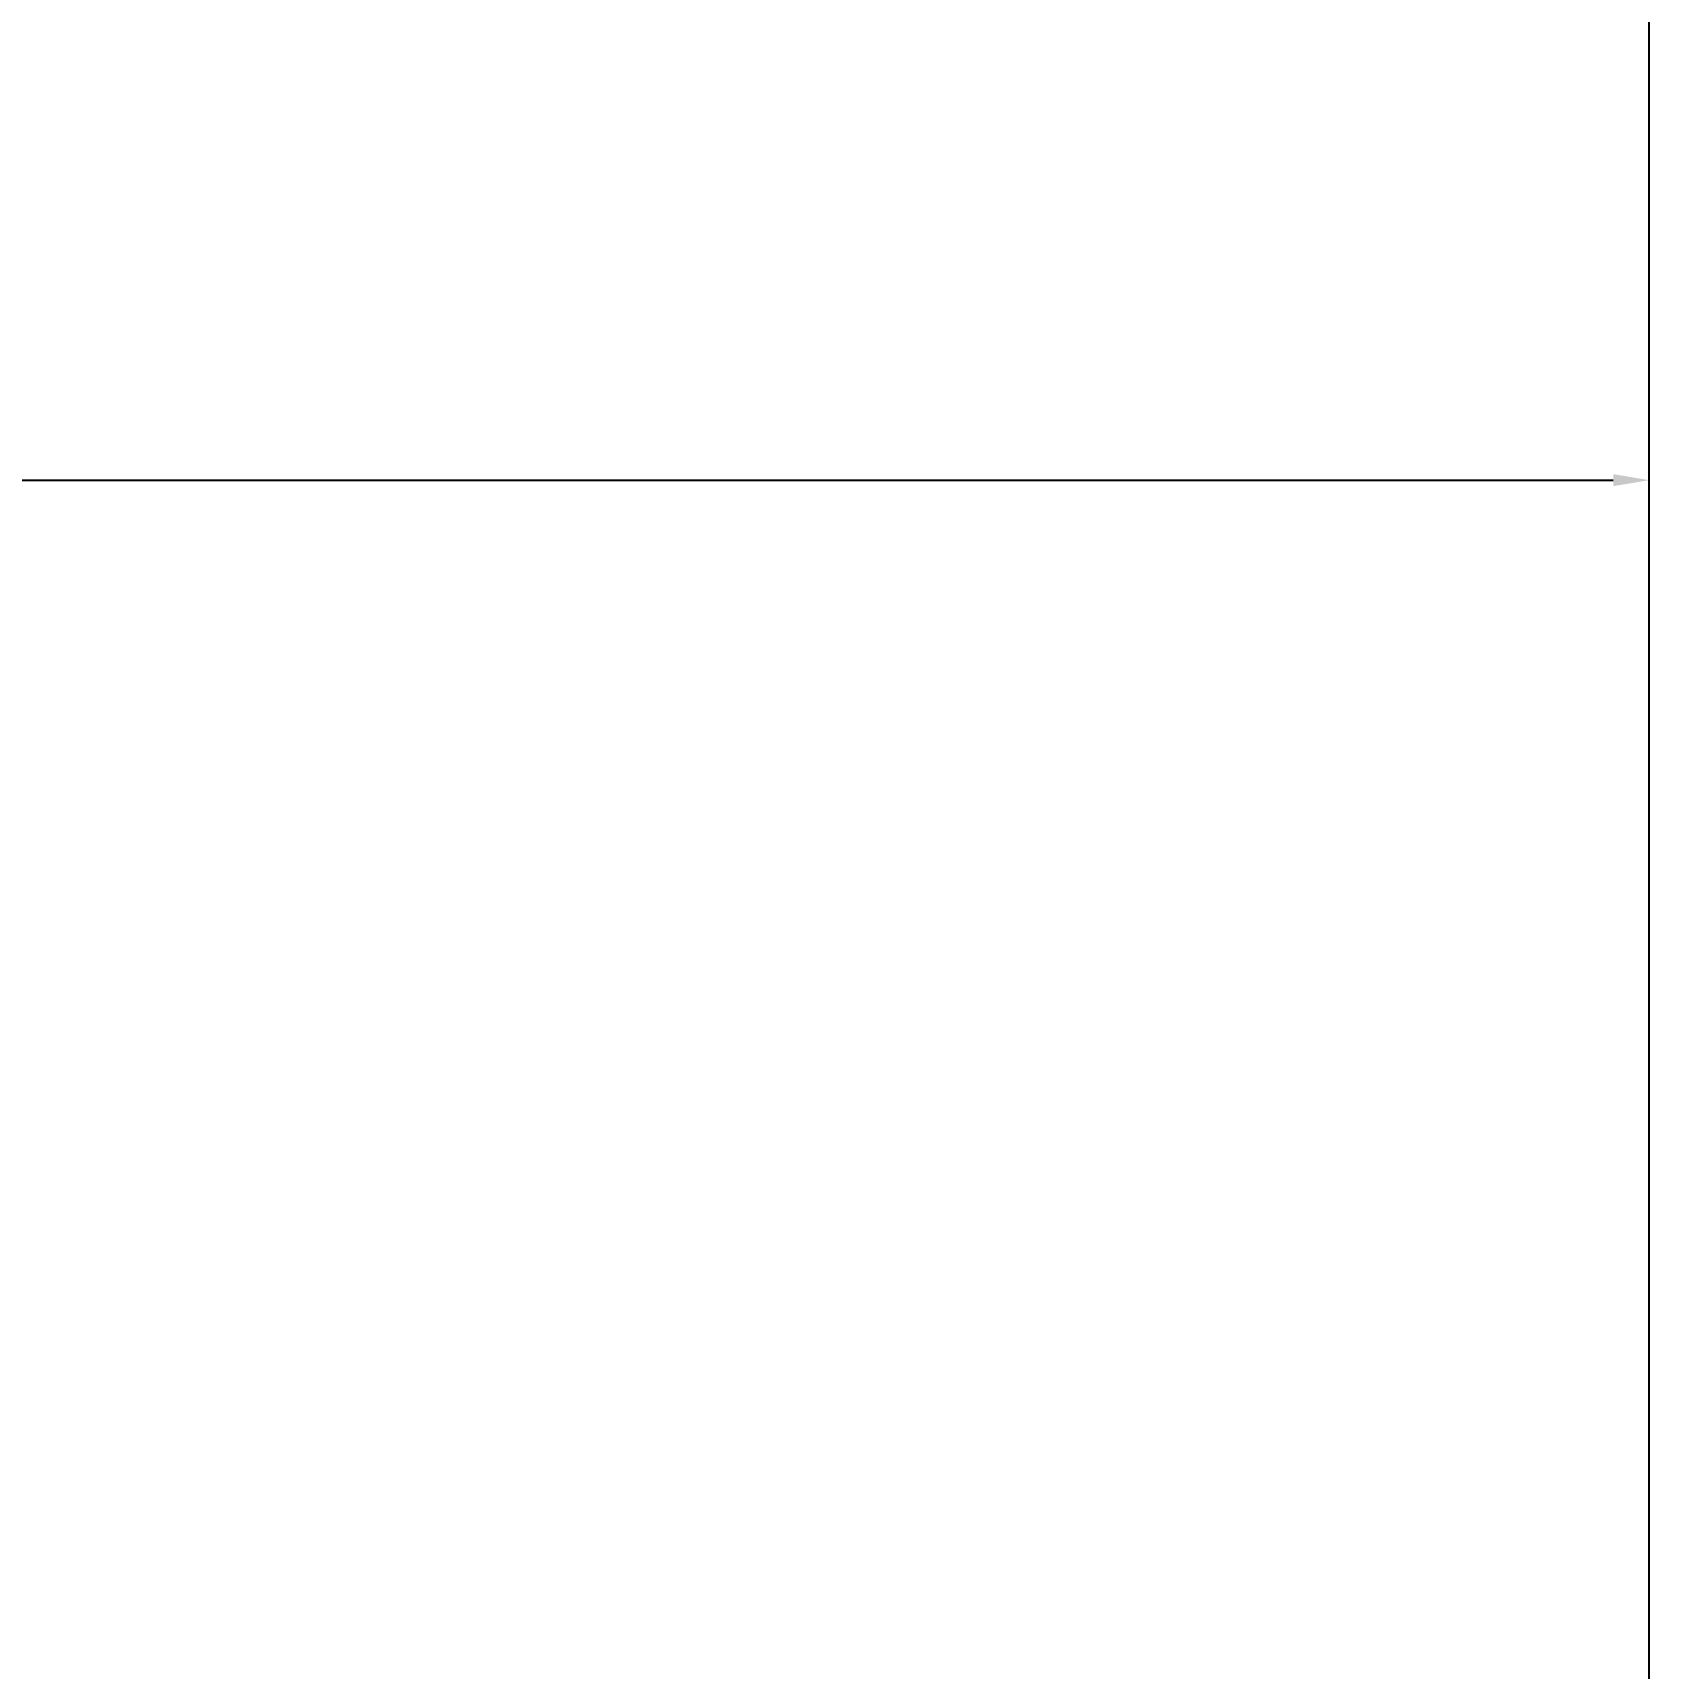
# Model space of a CAD drawing. Header units: millimetres. Extents: x 28 to 2369, y -329 to 1679.
# Drawn here: x 1334.9 to 1424.7, y 1385.4 to 1476.2 of the extents above; entities that cross this region are included whole.
import ezdxf

# ---------------------------------------------------------------- set-up
doc = ezdxf.new("R2010")
doc.units = ezdxf.units.MM
doc.layers.get('Defpoints').update_dxf_attribs({"linetype": 'CONTINUOUS'})
doc.layers.add('1LINE', color=7, linetype='CONTINUOUS')
doc.styles.add('Annotative', font='malgun.ttf')
doc.dimstyles.new('WOO', dxfattribs={"dimtxt": 20, "dimasz": 2, "dimexe": 1.25, "dimexo": 0.3, "dimgap": 1, "dimtad": 1, "dimdec": 1, "dimzin": 1, "dimdsep": 46, "dimtxsty": 'Annotative', "dimcen": 0, "dimclrd": 1, "dimclre": 1, "dimclrt": 2, "dimadec": 0, "dimazin": 0, "dimtfac": 1, "dimtdec": 1, "dimtofl": 0, "dimtmove": 0, "dimatfit": 3, "dimfxl": 0, "dimarcsym": 0})

# ---------------------------------------------------------------- blocks, each defined once
blk = doc.blocks.new('*D10')
at = {"layer": '1LINE', "color": 1, "lineweight": -2}
for p, q in [((959.768, 1338.148), (959.768, 1509.311)), ((1424.692, 1367.077), (1424.692, 1509.311)), ((961.768, 1508.061), (1422.692, 1508.061))]:
    blk.add_line(p, q, dxfattribs=at)
at = {"layer": '1LINE', "color": 1}
for points in [[(961.768, 1508.394), (961.768, 1507.728), (959.768, 1508.061)], [(1422.692, 1508.394), (1422.692, 1507.728), (1424.692, 1508.061)]]:
    blk.add_solid(points, dxfattribs=at)
at = {"layer": 'Defpoints', "color": 0}
for p in [(1424.692, 1508.061), (1424.692, 1366.777), (959.768, 1337.848)]:
    blk.add_point(p, dxfattribs=at)
at = {"layer": '1LINE', "color": 2, "insert": (1192.23, 1519.394), "char_height": 20, "attachment_point": 5, "style": 'Annotative'}
blk.add_mtext('464', dxfattribs=at)
blk = doc.blocks.new('*D16')
at = {"layer": '1LINE', "color": 1, "lineweight": -2}
for p, q in [((1025.134, 1370.203), (1025.134, 1452.57)), ((1424.692, 1367.575), (1424.692, 1452.57)), ((1027.134, 1451.32), (1422.692, 1451.32))]:
    blk.add_line(p, q, dxfattribs=at)
at = {"layer": '1LINE', "color": 1}
for points in [[(1027.134, 1451.653), (1027.134, 1450.987), (1025.134, 1451.32)], [(1422.692, 1451.653), (1422.692, 1450.987), (1424.692, 1451.32)]]:
    blk.add_solid(points, dxfattribs=at)
at = {"layer": 'Defpoints', "color": 0}
for p in [(1424.692, 1451.32), (1025.134, 1369.903), (1424.692, 1367.275)]:
    blk.add_point(p, dxfattribs=at)
at = {"layer": '1LINE', "color": 2, "insert": (1224.913, 1462.653), "char_height": 20, "attachment_point": 5, "style": 'Annotative'}
blk.add_mtext('400', dxfattribs=at)

msp = doc.modelspace()

# ---------------------------------------------------------------- dimensions: what is measured, and where the dimension line sits
at = {"layer": '1LINE'}
dim = msp.add_linear_dim(base=(1424.692, 1508.061), p1=(959.768, 1337.848), p2=(1424.692, 1366.777), text='464', dimstyle='WOO', override={"dimdec": 0}, dxfattribs=at)
dim.commit()
dim.dimension.update_dxf_attribs({"geometry": '*D10', "text_midpoint": (1192.23, 1508.061), "dimtype": 160})
dim = msp.add_linear_dim(base=(1424.692, 1451.32), p1=(1025.134, 1369.903), p2=(1424.692, 1367.275), dimstyle='WOO', override={"dimdec": 0}, dxfattribs=at)
dim.commit()
dim.dimension.update_dxf_attribs({"geometry": '*D16', "text_midpoint": (1224.913, 1462.653)})

doc.saveas('drawing.dxf')
